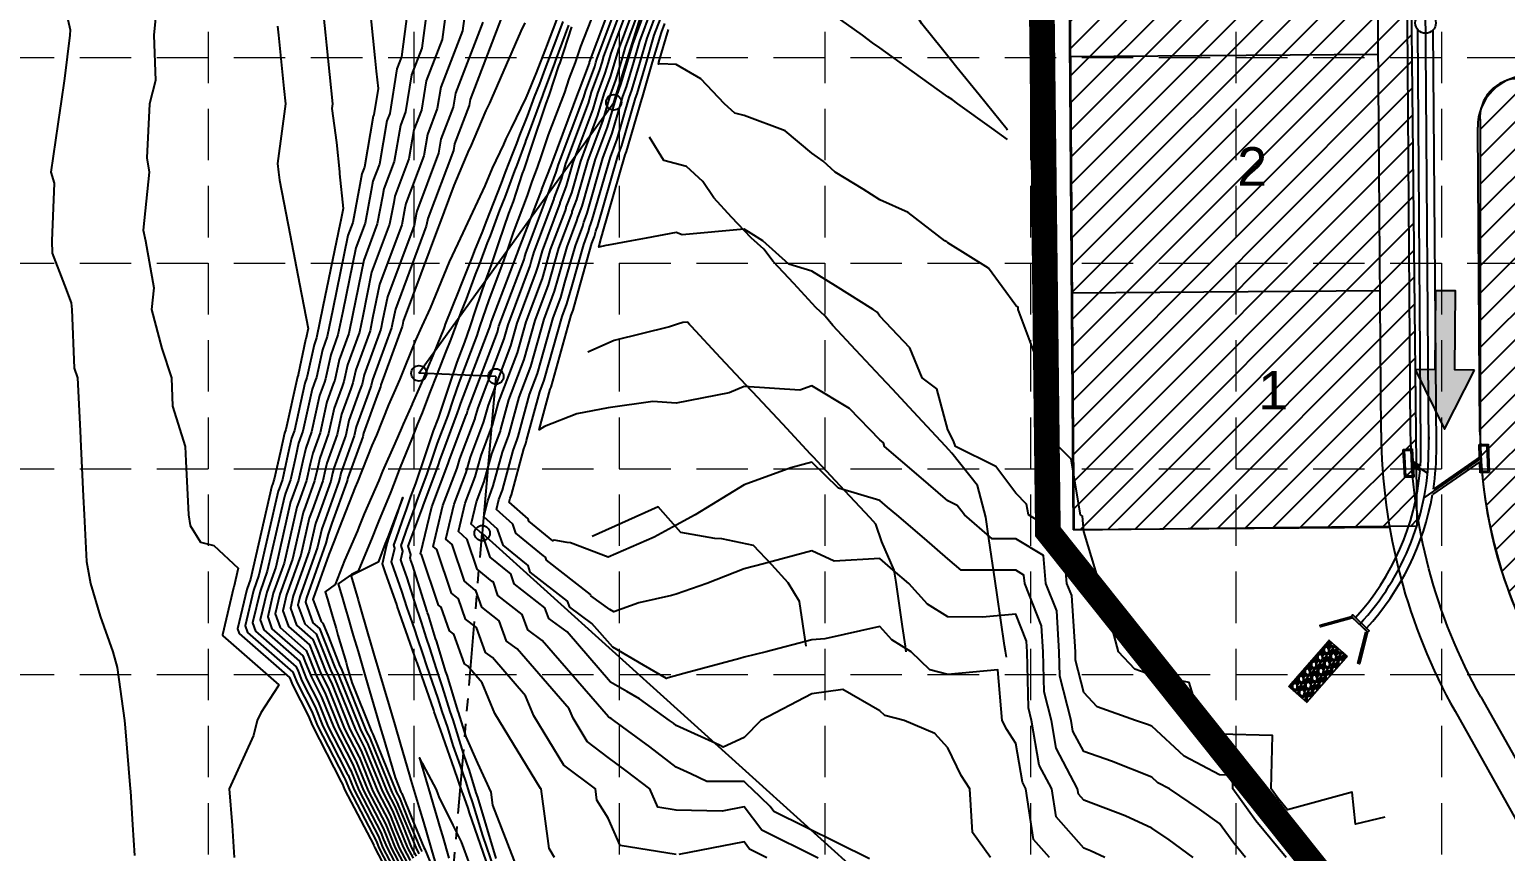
# Model space of a CAD drawing. Header units: feet. Extents: x 715 to 5843, y 11803 to 15011.
# Drawn here: x 1770 to 2344, y 13498 to 13818 of the extents above; entities that cross this region are included whole.
import ezdxf

# ---------------------------------------------------------------- set-up
doc = ezdxf.new("R2010")
doc.units = ezdxf.units.FT
doc.header["$LTSCALE"] = 20
doc.header["$MEASUREMENT"] = 0
for name, pattern in [('ACAD_ISO02W100', [15, 12, -3]), ('DASHED', [1.1, 0.85, -0.25]), ('HIDDEN', [0.375, 0.25, -0.125]), ('PHANTOM', [2.5, 1.25, -0.25, 0.25, -0.25, 0.25, -0.25]), ('PROPERTY', [2.6, 2, -0.15, 0.1, -0.1, 0.1, -0.15])]:
    doc.linetypes.add(name, pattern=pattern)
doc.layers.get('0').update_dxf_attribs({"linetype": 'CONTINUOUS'})
for name, color, linetype in [('ARROWS', 252, 'CONTINUOUS'), ('BOUNDARY', 6, 'PHANTOM'), ('CONTOURS', 1, 'CONTINUOUS'), ('CONTOURS-MAJ', 3, 'CONTINUOUS'), ('CONTOURS-MIN', 1, 'CONTINUOUS'), ('EXCURB', 1, 'CONTINUOUS'), ('EXSTM', 1, 'CONTINUOUS'), ('FUTINLET', 1, 'CONTINUOUS'), ('FUTLOTNUMBER', 1, 'CONTINUOUS'), ('GRID', 254, 'HIDDEN'), ('LEGEND', 7, 'CONTINUOUS'), ('LIMITS OF DISTURBANCE', 1, 'DASHED'), ('LL', 2, 'PROPERTY'), ('PC', 7, 'CONTINUOUS'), ('PLAT', 4, 'PHANTOM'), ('PROPROW', 4, 'PHANTOM'), ('SCONTOUR', 3, 'CONTINUOUS'), ('SODDED LOT', 2, 'CONTINUOUS'), ('STORM', 5, 'CONTINUOUS')]:
    doc.layers.add(name, color=color, linetype=linetype)
doc.styles.get("Standard").update_dxf_attribs({"font": 'ARIAL.TTF'})

# ---------------------------------------------------------------- blocks, each defined once
blk = doc.blocks.new('STA')
blk.add_line((0, -0.488), (0, 0.488))
blk = doc.blocks.new('arrow')
blk.add_lwpolyline([(-67.01, -25.36), (-59.33, -25.42), (-59.57, -56.14), (-51.89, -56.2), (-51.65, -25.48), (-43.97, -25.54), (-55.3, -2.41), (-67.01, -25.36)], close=True)
at = {"color": 254}
for points in [[(-43.97, -25.54), (-67.01, -25.36), (-55.3, -2.41), (-67.01, -25.36)], [(-59.57, -56.14), (-51.89, -56.2), (-59.33, -25.42), (-51.65, -25.48)]]:
    blk.add_solid(points, dxfattribs=at)

msp = doc.modelspace()

# ---------------------------------------------------------------- hatches: boundary and pattern name
at = {"layer": 'LEGEND', "linetype": 'ACAD_ISO02W100'}
h = msp.add_hatch(dxfattribs=at)
h.set_pattern_fill('GRAVEL', color=240, scale=3.737175, angle=48.74993, style=0)
h.set_pattern_definition([(276.762735, (2233.54627, 13231.9811), (5.57504357, -44.65487162), [0.502785, -49.775757]), (233.719635, (2233.60548, 13231.48182), (26.75939672, 36.18112111), [0.862794, -85.416582]), (181.260335, (2233.09493, 13230.7863), (55.5482299, 0.99246093), [0.608367, -60.228425]), (316.023635, (2232.83637, 13229.07447), (-53.7309936, 52.091615925), [0.785696, -77.7839]), (341.583635, (2233.40178, 13228.5289), (-46.03752842, 15.52031772), [0.770437, -76.27339]), (46.023635, (2234.13276, 13228.28551), (-52.091615925, -53.7309936), [0.785696, -77.7839]), (86.444135, (2234.67832, 13228.85092), (-3.93572393, -61.167733056), [1.039043, -102.865167]), (121.005235, (2234.74276, 13229.88796), (-44.56589174, 73.878357573), [0.980963, -97.11542]), (170.179535, (2234.23745, 13230.72876), (-56.23955515, 9.55515116), [0.788357, -78.047427]), (223.98633, (2233.46064, 13230.86323), (29.91476228, 28.44322202), [0.90003, -44.10151]), (271.147335, (2232.81307, 13230.23817), (1.338128225, -60.822077), [1.163936, -115.229706]), (187.56403, (2235.30392, 13231.83148), (-34.1071781, -4.88372994), [0.397265, -39.329442]), (220.219135, (2234.91011, 13231.77919), (37.65274282, 31.59858821), [0.755795, -74.823882]), (273.7499, (2234.333, 13231.2912), (2.809755, -2.464094), [0.528515, -4.756646]), (251.94853, (2233.82335, 13231.39017), (6.7009561, 18.9769589), [0.284616, -28.176858]), (340.55133, (2233.73515, 13231.11956), (-10.8933557, 4.582528), [0.402505, -19.722797]), (79.71373, (2234.1147, 13230.98554), (1.7727614, 13.3574493), [0.65374, -21.137545]), (210.31503, (2234.2314, 13231.6288), (7.7379377, 3.155419), [0.47272, -11.345266]), (65.139435, (2232.30598, 13229.4899), (16.21170069, 35.48980739), [0.662227, -65.560675]), (119.096135, (2232.58439, 13230.09077), (21.05093532, -38.34403713), [0.555572, -55.001523]), (341.94853, (2233.6695, 13232.1216), (-18.9769589, 6.7009561), [0.569228, -27.892246]), (32.360435, (2234.21069, 13231.9452), (-33.0701827, -20.70528155), [0.662227, -65.560675]), (28.19393, (2234.04802, 13227.96217), (-17.9399691, -9.12059694), [0.63861, -31.291826]), (343.525035, (2234.61086, 13228.26388), (-43.22775063, 13.05629114), [0.53508, -52.973116]), (115.55133, (2236.50387, 13229.6856), (-9.1205779, 17.93997886), [0.569228, -27.892246]), (66.103935, (2236.25835, 13230.19915), (-20.79422227, -46.38316642), [0.626466, -62.019997]), (118.19393, (2235.29646, 13228.3088), (9.12059694, -17.9399691), [0.319304, -31.61113]), (150.05983, (2236.356, 13229.517), (-13.7031052, 7.0466292), [0.19056, -18.865366]), (214.71373, (2236.1909, 13229.6121), (10.2020306, 5.9651742), [0.770437, -14.638326]), (234.758935, (2235.55759, 13229.17337), (21.83118375, 30.56162954), [0.713987, -70.684633]), (352.44003, (2234.3676, 13230.7638), (-8.0836033, 2.1184286), [0.538983, -12.93559]), (41.907135, (2234.90187, 13230.69286), (47.50912024, 42.83760635), [0.940998, -93.158655]), (109.69533, (2235.6022, 13231.32138), (9.8119033, -28.48767174), [0.384765, -38.091802]), (138.7499, (2235.4725, 13231.6836), (-5.273847, -0.34566), [0.22423, -3.512944]), (169.006335, (2235.42402, 13229.1911), (29.52464562, -6.0096605), [0.519183, -51.399306]), (96.762735, (2234.91436, 13229.2901), (-5.57504357, 44.65487162), [1.00557, -49.272973]), (48.7499, (2234.796, 13230.2887), (-0.34566, 5.273847), [0.971665, -2.76551]), (14.054735, (2235.4366, 13231.01922), (-44.30922313, -10.84884555), [0.5909, -58.499018]), (302.80453, (2236.0098, 13231.1627), (8.7749223, -12.66612834), [0.54414, -26.662902]), (256.395935, (2236.30462, 13230.70536), (-18.720208635, -78.02626626), [0.885953, -87.709522]), (224.176035, (2236.09623, 13229.84426), (-34.84295776, -34.06272053), [0.93728, -92.790585])])
h.paths.add_polyline_path([(2266.97, 13556.35), (2282.69, 13574.2), (2275.66, 13580.36), (2260.01, 13562.46)])
h = msp.add_hatch(dxfattribs=at)
h.set_pattern_fill('GRAVEL', color=240, scale=3.737175, angle=48.74993, style=0)
h.set_pattern_definition([(276.762735, (2233.60812, 13231.73888), (5.57504357, -44.65487162), [0.502785, -49.775757]), (233.719635, (2233.66733, 13231.23959), (26.75939672, 36.18112111), [0.862794, -85.416582]), (181.260335, (2233.15678, 13230.54406), (55.5482299, 0.99246093), [0.608367, -60.228425]), (316.023635, (2232.89823, 13228.83224), (-53.7309936, 52.091615925), [0.785696, -77.7839]), (341.583635, (2233.46363, 13228.28668), (-46.03752842, 15.52031772), [0.770437, -76.27339]), (46.023635, (2234.19461, 13228.04328), (-52.091615925, -53.7309936), [0.785696, -77.7839]), (86.444135, (2234.74017, 13228.60869), (-3.93572393, -61.167733056), [1.039043, -102.865167]), (121.005235, (2234.80461, 13229.64573), (-44.56589174, 73.878357573), [0.980963, -97.11542]), (170.179535, (2234.2993, 13230.48654), (-56.23955515, 9.55515116), [0.788357, -78.047427]), (223.98633, (2233.5225, 13230.621), (29.91476228, 28.44322202), [0.90003, -44.10151]), (271.147335, (2232.87492, 13229.99594), (1.338128225, -60.822077), [1.163936, -115.229706]), (187.56403, (2235.36578, 13231.58925), (-34.1071781, -4.88372994), [0.397265, -39.329442]), (220.219135, (2234.97197, 13231.53696), (37.65274282, 31.59858821), [0.755795, -74.823882]), (273.7499, (2234.3949, 13231.049), (2.809755, -2.464094), [0.528515, -4.756646]), (251.94853, (2233.8852, 13231.14794), (6.7009561, 18.9769589), [0.284616, -28.176858]), (340.55133, (2233.797, 13230.8773), (-10.8933557, 4.582528), [0.402505, -19.722797]), (79.71373, (2234.17654, 13230.7433), (1.7727614, 13.3574493), [0.65374, -21.137545]), (210.31503, (2234.2933, 13231.3865), (7.7379377, 3.155419), [0.47272, -11.345266]), (65.139435, (2232.36783, 13229.24768), (16.21170069, 35.48980739), [0.662227, -65.560675]), (119.096135, (2232.64624, 13229.84854), (21.05093532, -38.34403713), [0.555572, -55.001523]), (341.94853, (2233.73133, 13231.87937), (-18.9769589, 6.7009561), [0.569228, -27.892246]), (32.360435, (2234.27254, 13231.70298), (-33.0701827, -20.70528155), [0.662227, -65.560675]), (28.19393, (2234.10988, 13227.71994), (-17.9399691, -9.12059694), [0.63861, -31.291826]), (343.525035, (2234.67272, 13228.02165), (-43.22775063, 13.05629114), [0.53508, -52.973116]), (115.55133, (2236.5657, 13229.44337), (-9.1205779, 17.93997886), [0.569228, -27.892246]), (66.103935, (2236.3202, 13229.95693), (-20.79422227, -46.38316642), [0.626466, -62.019997]), (118.19393, (2235.3583, 13228.0666), (9.12059694, -17.9399691), [0.319304, -31.61113]), (150.05983, (2236.4179, 13229.2748), (-13.7031052, 7.0466292), [0.19056, -18.865366]), (214.71373, (2236.25275, 13229.3699), (10.2020306, 5.9651742), [0.770437, -14.638326]), (234.758935, (2235.61944, 13228.93114), (21.83118375, 30.56162954), [0.713987, -70.684633]), (352.44003, (2234.4294, 13230.5215), (-8.0836033, 2.1184286), [0.538983, -12.93559]), (41.907135, (2234.96372, 13230.45064), (47.50912024, 42.83760635), [0.940998, -93.158655]), (109.69533, (2235.66404, 13231.07915), (9.8119033, -28.48767174), [0.384765, -38.091802]), (138.7499, (2235.5344, 13231.4414), (-5.273847, -0.34566), [0.22423, -3.512944]), (169.006335, (2235.48587, 13228.94887), (29.52464562, -6.0096605), [0.519183, -51.399306]), (96.762735, (2234.9762, 13229.04788), (-5.57504357, 44.65487162), [1.00557, -49.272973]), (48.7499, (2234.8578, 13230.0465), (-0.34566, 5.273847), [0.971665, -2.76551]), (14.054735, (2235.49846, 13230.777), (-44.30922313, -10.84884555), [0.5909, -58.499018]), (302.80453, (2236.07167, 13230.9205), (8.7749223, -12.66612834), [0.54414, -26.662902]), (256.395935, (2236.36647, 13230.46313), (-18.720208635, -78.02626626), [0.885953, -87.709522]), (224.176035, (2236.15809, 13229.60203), (-34.84295776, -34.06272053), [0.93728, -92.790585])])
h.paths.add_polyline_path([(2267.04, 13556.1), (2282.75, 13573.96), (2275.73, 13580.12), (2260.07, 13562.21)])
at = {"layer": 'SODDED LOT'}
h = msp.add_hatch(dxfattribs=at)
h.set_pattern_fill('ANSI31', color=256, scale=60, style=0)
h.paths.add_polyline_path([(2310.02, 13624.77), (2302.11, 14360.29), (2170.88, 14359.25), (2176.29, 13623.3)])
h = msp.add_hatch(dxfattribs=at)
h.set_pattern_fill('ANSI31', color=256, scale=60, style=0)
edge = h.paths.add_edge_path()
edge.add_line((2348.89, 14089.91), (3627.99, 14078.07))
edge.add_arc((3626.66, 14058.73), 19.39, 3.61138, 86.06718, ccw=False)
edge.add_line((3646.01, 14059.95), (3641.46, 13545.15))
edge.add_arc((3621.74, 13545.32), 19.72, 273.72393, 359.49373, ccw=False)
edge.add_line((3623.02, 13525.65), (3392.85, 13527.84))
edge.add_arc((3393.04, 13547.84), 20, 183.08308, 269.45368, ccw=False)
edge.add_line((3373.07, 13546.77), (3371.59, 13757.58))
edge.add_line((3371.59, 13757.58), (3373.11, 13764.24))
edge.add_line((3373.11, 13764.24), (3377.84, 13772.14))
edge.add_arc((3343.47, 13789.81), 38.65, 332.78669, 482.30773)
edge.add_arc((3309.59, 13838.64), 20.87, 280.62553, 309.2833, ccw=False)
edge.add_line((3313.44, 13818.12), (2352.11, 13827.09))
edge.add_arc((2353.05, 13847.18), 20.11, 183.64012, 267.33032, ccw=False)
edge.add_line((2332.98, 13845.9), (2331.42, 14072.09))
edge.add_arc((2351.53, 14069.87), 20.24, 104.24909, 173.7149, ccw=False)
edge.add_line((2346.55, 14089.49), (2348.16, 14089.81))
edge.add_line((2348.16, 14089.81), (2348.89, 14089.91))
h = msp.add_hatch(dxfattribs=at)
h.set_pattern_fill('ANSI31', color=256, scale=60, style=0)
edge = h.paths.add_edge_path()
edge.add_line((2511.36, 13587.57), (2684.43, 13684.87))
edge.add_arc((2655.13, 13737), 59.81, 299.34473, 450.08103)
edge.add_line((2655.04, 13796.8), (2349.68, 13798.82))
edge.add_arc((2349.58, 13783.64), 15.18, 89.62172, 185.19871)
edge.add_line((2334.46, 13782.26), (2334.46, 13661.42))
edge.add_arc((2513.93, 13661.42), 179.47, 180, 203.04795)
edge.add_line((2348.78, 13591.16), (2521.01, 13281.65))
edge.add_arc((2537.04, 13290.57), 18.35, 209.09335, 305.66301)
edge.add_line((2547.74, 13275.66), (2813.53, 13424.83))
edge.add_line((2813.53, 13424.83), (2877.3, 13457.1))
edge.add_line((2877.3, 13457.1), (2824.38, 13576.77))
edge.add_line((2824.38, 13576.77), (2884.08, 13601.45))
edge.add_line((2884.08, 13601.45), (2924.34, 13615.07))
edge.add_line((2924.34, 13615.07), (2969.38, 13628.36))
edge.add_line((2969.38, 13628.36), (3027.45, 13641.65))
edge.add_line((3027.45, 13641.65), (3052.14, 13512.8))
edge.add_line((3052.14, 13512.8), (3101.25, 13521.48))
edge.add_line((3101.25, 13521.48), (3143.37, 13525.81))
edge.add_line((3143.37, 13525.81), (3131.97, 13656.82))
edge.add_line((3131.97, 13656.82), (3184.34, 13660.35))
edge.add_line((3184.34, 13660.35), (3235.99, 13660.35))
edge.add_line((3235.99, 13660.35), (3235.71, 13528.79))
edge.add_line((3235.71, 13528.79), (3326.37, 13527.97))
edge.add_arc((3326.55, 13547.12), 19.15, 269.48362, 355.44559)
edge.add_line((3345.64, 13545.6), (3344.96, 13773.27))
edge.add_arc((3327.86, 13773.22), 17.1, 0.17206, 91.46042)
edge.add_line((3327.42, 13790.31), (3190.08, 13790.8))
edge.add_arc((3186.89, 12892.62), 898.19, 89.79689, 107.05016)
edge.add_arc((3371.12, 12291.92), 1526.5, 107.05016, 116.10969)
edge.add_line((2699.32, 13662.64), (2470.41, 13534.11))
edge.add_arc((2458.14, 13570.57), 38.47, 34.71316, 288.60246, ccw=False)
edge.add_arc((2504.33, 13606.47), 20.19, 223.84354, 281.63123)
edge.add_line((2508.4, 13586.69), (2510.38, 13587.3))
edge.add_line((2510.38, 13587.3), (2511.36, 13587.57))

# ---------------------------------------------------------------- linework, layer by layer
at = {"layer": 'BOUNDARY', "color": 7, "linetype": 'Continuous'}
for p, q in [((1997.29, 13789.55), (2007.85, 13823.11)), ((1921.45, 13684.15), (1997.29, 13789.55)), ((1951.42, 13682.93), (1921.45, 13684.15)), ((1951.42, 13682.93), (1946.07, 13621.97)), ((1946.07, 13621.97), (2200.37, 13392.67))]:
    msp.add_line(p, q, dxfattribs=at)
at = {"layer": 'CONTOURS', "color": 5}
for points, elevation in [([(2150.55, 13778.78), (2150.43, 13778.92), (2139.53, 13792.41), (2130.85, 13803.14), (2128.34, 13806.24), (2125.19, 13810.14), (2117.15, 13820.08), (2112.23, 13828), (2109.2, 13837.19), (2106.8, 13852.96), (2105.88, 13859.02), (2103, 13877.93), (2102.56, 13880.84), (2100.94, 13891.49), (2099.3, 13902.28)], 573), ([(2150.09, 13573.72), (2149.75, 13576.02), (2149.42, 13578.28), (2146.53, 13597.95), (2145.76, 13603.25), (2143.31, 13619.88), (2142.09, 13628.22), (2138.89, 13640.57), (2128.91, 13653.12), (2127.71, 13654.42), (2126.39, 13655.82), (2115.63, 13667.35), (2105.73, 13677.94), (2103.59, 13680.31), (2101.18, 13682.81), (2091.47, 13693.21), (2082.55, 13702.76), (2079.6, 13706.35), (2075.97, 13709.81), (2067.32, 13719.07), (2059.37, 13727.58), (2055.73, 13732.49), (2050.76, 13736.8), (2043.17, 13744.93), (2036.19, 13752.4), (2031.99, 13758.77), (2025.54, 13764.6), (2016.78, 13766.98), (2011.23, 13775.97)], 571), ([(2072.17, 13578), (2069.61, 13595.41), (2065.16, 13602.63), (2058.78, 13609.6), (2051.69, 13617.19), (2039.31, 13619.82), (2036.6, 13619.87), (2023.44, 13622.21), (2014.63, 13632.23), (1988.89, 13620.66)], 569)]:
    msp.add_lwpolyline(points, dxfattribs=dict(at, elevation=elevation))
at = {"layer": 'CONTOURS-MAJ', "color": 5, "elevation": 570}
msp.add_lwpolyline([(2111.13, 13575.86), (2111, 13576.78), (2110.82, 13577.98), (2109.68, 13585.72), (2107.15, 13602.95), (2106.46, 13607.64), (2101.68, 13618.62), (2099.27, 13625.53), (2097.1, 13627.87), (2087.2, 13638.47), (2076.44, 13650), (2075.13, 13651.4), (2073.92, 13652.69), (2063.05, 13664.33), (2051.23, 13676.99), (2050.74, 13677.52), (2038.89, 13690.2), (2027.56, 13702.34), (2026.82, 13703.13), (2026.01, 13703.99), (2024.21, 13703.88), (2022.14, 13703.23), (2019.03, 13702.27), (1997.4, 13696.95), (1987.14, 13692.38)], dxfattribs=at)
at = {"layer": 'CONTOURS-MIN', "color": 5}
for points, elevation in [([(1919.11, 13841), (1914.65, 13807.21), (1912.88, 13802.62), (1910.08, 13785.27), (1908.97, 13782.35), (1906.06, 13765.47), (1903.56, 13758.83), (1902.88, 13755.23), (1900.49, 13742.57), (1896.92, 13732.98), (1891.84, 13708.2), (1889.96, 13699.06), (1887.13, 13691.33), (1885.13, 13681.95), (1884.69, 13680.76), (1882.77, 13675.49), (1879.66, 13661.33), (1877.39, 13655.06), (1876.28, 13650.12), (1874.6, 13642.59), (1872.18, 13635.89), (1871.54, 13634.14), (1865.72, 13608.77), (1862.21, 13598.96), (1859.68, 13588.21), (1861.09, 13584.33), (1875.01, 13572.15), (1875.89, 13569.91), (1877.76, 13565.19), (1882.31, 13556.3), (1886.18, 13546.61), (1894.58, 13530.33), (1894.95, 13529.62), (1898.05, 13521.97), (1906.58, 13505.6), (1907.74, 13502.77), (1909.05, 13499.61), (1913.51, 13491.1)], 568), ([(1926.22, 13838.27), (1922.57, 13810.6), (1918.58, 13800.23), (1916.26, 13785.89), (1914.23, 13780.57), (1911.82, 13766.55), (1907.83, 13755.94), (1907.26, 13752.93), (1905.26, 13742.34), (1899.99, 13728.22), (1895.71, 13707.32), (1894.13, 13699.61), (1890.38, 13689.38), (1888.68, 13681.43), (1888.12, 13679.89), (1885.63, 13673.06), (1882.99, 13661.02), (1880.12, 13653.12), (1879.18, 13648.91), (1877.74, 13642.49), (1874.75, 13634.21), (1873.97, 13632.04), (1868.98, 13610.32), (1864.79, 13598.61), (1862.62, 13589.37), (1864.28, 13584.79), (1876.3, 13574.27), (1877.37, 13571.58), (1879.62, 13565.91), (1883.58, 13558.16), (1888.29, 13546.38), (1895.7, 13532.01), (1896.03, 13531.39), (1899.89, 13521.87), (1907.49, 13507.28), (1908.98, 13503.66), (1910.64, 13499.61), (1914.65, 13491.98)], 567), ([(1959.49, 13492.46), (1950.19, 13516.21), (1949.57, 13521.23), (1944.42, 13532.56), (1939.79, 13542.76), (1936.86, 13552.36), (1936.77, 13552.62), (1932.44, 13566.75), (1932, 13568), (1928.27, 13580.09), (1927.94, 13581.02), (1925.13, 13590.09), (1924.84, 13590.92), (1924.61, 13591.56), (1918.97, 13609.7), (1918.23, 13611.79), (1918.02, 13612.39), (1918.32, 13613.65), (1917.31, 13616.96), (1917.51, 13617.55), (1918.12, 13619.32), (1922.84, 13631.87), (1923.22, 13633.01), (1928.92, 13648.14), (1929.74, 13650.57), (1930.32, 13652.27), (1936.54, 13668.74), (1937.18, 13670.63), (1937.82, 13672.53), (1948.78, 13701.42), (1949.02, 13702.15), (1949.3, 13702.97), (1949.77, 13704.36), (1959.62, 13730.19), (1959.83, 13730.83), (1960.1, 13731.62), (1969.25, 13755.49), (1969.33, 13755.73), (1972.87, 13764.96), (1972.88, 13764.98), (1972.89, 13765.01), (1973.28, 13766.02), (1983.73, 13793.9), (1983.8, 13794.14), (1987.79, 13804.8), (1987.86, 13805.03), (1987.91, 13805.22), (2000.15, 13838.01)], 561), ([(1933.33, 13835.54), (1930.49, 13813.99), (1924.27, 13797.85), (1922.44, 13786.5), (1919.5, 13778.79), (1917.58, 13767.63), (1912.09, 13753.06), (1911.64, 13750.63), (1910.03, 13742.11), (1903.07, 13723.45), (1899.58, 13706.44), (1898.3, 13700.16), (1893.63, 13687.43), (1892.24, 13680.92), (1891.55, 13679.03), (1888.49, 13670.64), (1886.31, 13660.71), (1882.85, 13651.18), (1882.07, 13647.7), (1880.88, 13642.38), (1877.32, 13632.53), (1876.39, 13629.95), (1872.24, 13611.87), (1867.37, 13598.27), (1865.55, 13590.53), (1867.47, 13585.26), (1877.6, 13576.39), (1878.85, 13573.25), (1881.47, 13566.63), (1884.85, 13560.02), (1890.4, 13546.15), (1896.82, 13533.7), (1897.1, 13533.15), (1901.73, 13521.76), (1908.4, 13508.95), (1910.21, 13504.55), (1912.24, 13499.62), (1915.79, 13492.85)], 566), ([(1974.26, 13495.84), (1972.1, 13499.29), (1969.03, 13522.49), (1968.83, 13522.64), (1950.96, 13551.78), (1946.04, 13563.79), (1940.38, 13570.33), (1939.22, 13571.18), (1935.02, 13582.68), (1933.32, 13584.01), (1930.14, 13593.14), (1930.07, 13593.19), (1929.14, 13593.96), (1922.51, 13613.63), (1922.13, 13613.97), (1926.47, 13632.26), (1932.86, 13649.03), (1933.18, 13650.2), (1940.02, 13668.23), (1940.05, 13668.32), (1940.44, 13669.76), (1951.98, 13700.2), (1952.62, 13702.52), (1962.39, 13728.41), (1962.59, 13729.12), (1963.1, 13730.89), (1971.66, 13753.65), (1971.72, 13753.87), (1971.74, 13753.95), (1974.89, 13762.33), (1975.77, 13765.37), (1985.58, 13791.55), (1986.24, 13793.81), (1989.86, 13803.48), (1990.31, 13805.04), (1990.7, 13806.38), (2001.85, 13836.24)], 562), ([(2021.56, 13496.97), (1999.74, 13500.49), (1995.12, 13511.07), (1990.74, 13518.08), (1990.16, 13522.49), (1977.9, 13531.79), (1966.2, 13550.87), (1962.98, 13558.73), (1950.06, 13573.64), (1947.41, 13575.59), (1943.89, 13585.25), (1939.62, 13588.58), (1936.9, 13596.38), (1936.72, 13596.52), (1934.15, 13598.62), (1928.43, 13615.61), (1927.05, 13616.83), (1930.82, 13632.72), (1936.37, 13647.3), (1937.33, 13650.85), (1943.31, 13666.59), (1943.39, 13666.86), (1944.46, 13670.78), (1954.59, 13697.52), (1956.13, 13703.06), (1964.77, 13725.95), (1965.21, 13727.5), (1966.31, 13731.37), (1973.92, 13751.61), (1974.05, 13752.06), (1974.1, 13752.23), (1976.9, 13759.68), (1978.65, 13765.78), (1987.44, 13789.21), (1988.68, 13793.48), (1991.93, 13802.16), (1992.77, 13805.06), (1993.49, 13807.53), (2003.55, 13834.46)], 563), ([(2076.81, 13495.49), (2054.87, 13506.43), (2048, 13515.51), (2039.43, 13513.85), (2021.56, 13514.21), (2014.48, 13515.35), (2011.37, 13522.49), (2002.14, 13529.56), (1995.12, 13534.75), (1986.98, 13540.93), (1981.44, 13549.96), (1979.92, 13553.68), (1959.74, 13576.95), (1955.61, 13580), (1952.75, 13587.81), (1945.92, 13593.15), (1943.67, 13599.62), (1943.37, 13599.86), (1939.17, 13603.28), (1934.35, 13617.59), (1931.97, 13619.7), (1935.17, 13633.19), (1939.88, 13645.57), (1941.49, 13651.5), (1946.6, 13664.96), (1946.72, 13665.39), (1948.48, 13671.8), (1957.2, 13694.84), (1959.65, 13703.6), (1967.15, 13723.49), (1967.83, 13725.88), (1969.52, 13731.85), (1976.18, 13749.57), (1976.38, 13750.25), (1976.45, 13750.51), (1978.91, 13757.04), (1981.54, 13766.2), (1989.29, 13786.87), (1991.11, 13793.14), (1994, 13800.84), (1995.23, 13805.07), (1996.28, 13808.69), (2005.24, 13832.69)], 564), ([(1783.59, 13827.48), (1785.75, 13817.81), (1785.54, 13815.63), (1783.59, 13798.79), (1782.15, 13788.98), (1781.9, 13787.28), (1778.24, 13762.33), (1779.46, 13758.17), (1778.61, 13735.68), (1778.79, 13730.84), (1783.59, 13718.48), (1786.06, 13711.52), (1786.41, 13709.03), (1787.27, 13686.1), (1788.57, 13682.38), (1789.59, 13661.78), (1789.89, 13655.73), (1790.84, 13636.39), (1791.2, 13629.08), (1792.09, 13611), (1793.61, 13602.43), (1797.44, 13589.75), (1802.37, 13575.79), (1804.07, 13569.78), (1806.93, 13549.14), (1807.17, 13546.26), (1809.13, 13522.49), (1809.2, 13521.65), (1810.03, 13508.46), (1810.73, 13496.54)], 574), ([(1902.16, 13828.53), (1904.36, 13806.86), (1904.88, 13801.67), (1905.56, 13794.93), (1903.9, 13784.66), (1903.7, 13784.13), (1900.3, 13764.38), (1899.29, 13761.72), (1898.5, 13757.52), (1895.72, 13742.79), (1893.84, 13737.75), (1887.96, 13709.08), (1885.8, 13698.51), (1883.88, 13693.28), (1881.57, 13682.47), (1881.27, 13681.63), (1879.91, 13677.92), (1876.34, 13661.63), (1874.66, 13657), (1873.39, 13651.34), (1871.45, 13642.7), (1869.6, 13637.58), (1869.12, 13636.23), (1862.45, 13607.22), (1859.63, 13599.31), (1856.75, 13587.05), (1857.9, 13583.86), (1873.71, 13570.03), (1874.42, 13568.24), (1875.91, 13564.47), (1881.03, 13554.45), (1884.07, 13546.84), (1893.46, 13528.65), (1893.87, 13527.86), (1896.22, 13522.08), (1905.68, 13503.92), (1906.51, 13501.88), (1907.45, 13499.6), (1912.38, 13490.22)], 569), ([(2143.86, 13495.84), (2136.95, 13505.54), (2135.93, 13522.49), (2132.51, 13527.71), (2127.33, 13538.48), (2122.22, 13543.99), (2110.35, 13549.14), (2102.79, 13551.06), (2100.88, 13552.9), (2086.44, 13561.22), (2074.44, 13559.5), (2054.59, 13549.14), (2048, 13542.43), (2039.93, 13538.76), (2038.41, 13539.47), (2021.56, 13547.21), (2020.48, 13548.04), (2019, 13549.14), (2007.33, 13557.54), (2002.34, 13560.41), (1996.04, 13564.04), (1979.1, 13583.58), (1971.99, 13588.82), (1970.49, 13592.95), (1958.52, 13602.28), (1957.19, 13606.09), (1956.67, 13606.52), (1949.2, 13612.6), (1946.19, 13621.55), (1941.8, 13625.43), (1943.87, 13634.13), (1946.91, 13642.1), (1949.8, 13652.79), (1953.18, 13661.69), (1953.39, 13662.46), (1956.51, 13673.84), (1962.43, 13689.48), (1966.67, 13704.67), (1971.91, 13718.56), (1973.07, 13722.65), (1975.94, 13732.81), (1980.71, 13745.49), (1981.04, 13746.62), (1981.16, 13747.06), (1982.92, 13751.75), (1987.31, 13767.02), (1993, 13782.19), (1995.99, 13792.48), (1998.13, 13798.2), (2000.15, 13805.1), (2001.87, 13811), (2008.64, 13829.14)], 566), ([(2166.87, 13495.84), (2160.68, 13502.81), (2157.72, 13522.49), (2156.35, 13525.09), (2153.77, 13540.14), (2150.22, 13545.56), (2148.49, 13549.14), (2146.79, 13568.75), (2127.33, 13566.98), (2120.35, 13568.75), (2113.03, 13575.79), (2105.55, 13580.49), (2100.88, 13585.66), (2079.5, 13580.89), (2074.44, 13580.48), (2056.66, 13575.79), (2048, 13573.79), (2046.38, 13573.19), (2024.58, 13567.32), (2018.42, 13565.69), (2017.82, 13565.5), (2008.9, 13570.64), (1996.87, 13577.57), (1988.79, 13586.89), (1980.19, 13593.22), (1979.35, 13595.51), (1964.82, 13606.85), (1963.95, 13609.33), (1963.32, 13609.85), (1954.22, 13617.26), (1952.1, 13623.54), (1946.72, 13628.29), (1948.22, 13634.59), (1950.42, 13640.37), (1953.95, 13653.44), (1956.47, 13660.06), (1956.72, 13660.99), (1960.52, 13674.87), (1965.04, 13686.8), (1970.18, 13705.21), (1974.29, 13716.1), (1975.69, 13721.03), (1979.16, 13733.29), (1982.98, 13743.44), (1983.37, 13744.81), (1983.52, 13745.34), (1984.93, 13749.1), (1990.2, 13767.43), (1994.85, 13779.85), (1998.43, 13792.14), (2000.2, 13796.88), (2002.6, 13805.12), (2004.66, 13812.15), (2010.33, 13827.36)], 567), ([(1819.18, 13824.85), (1818.23, 13815.63), (1819, 13798.02), (1816.6, 13788.98), (1815.59, 13767.93), (1816.54, 13762.33), (1814.12, 13739.8), (1815, 13735.68), (1818.32, 13717.38), (1817.4, 13709.03), (1821.4, 13693.84), (1825.13, 13682.38), (1825.56, 13671.39), (1830.43, 13655.73), (1830.71, 13649.93), (1831.74, 13629.08), (1832.39, 13624.97), (1836.47, 13618.52), (1841.66, 13617.23), (1851.09, 13608.33), (1849.41, 13601.01), (1849.3, 13600.7), (1845, 13582.4), (1845.15, 13582), (1866.91, 13562.95), (1866.72, 13562.44), (1859.98, 13552.09), (1858.57, 13549.14), (1857.07, 13543.25), (1847.58, 13522.49), (1848.77, 13508.24), (1849.55, 13495.84)], 573), ([(1946.32, 13820.78), (1935.65, 13793.07), (1934.79, 13787.73), (1930.03, 13775.22), (1929.1, 13769.79), (1920.63, 13747.28), (1920.39, 13746.03), (1919.56, 13741.66), (1909.22, 13713.92), (1907.33, 13704.68), (1906.63, 13701.27), (1900.13, 13683.53), (1899.35, 13679.88), (1898.4, 13677.29), (1894.2, 13665.78), (1892.96, 13660.1), (1888.31, 13647.3), (1887.86, 13645.27), (1887.16, 13642.17), (1882.47, 13629.17), (1881.24, 13625.76), (1878.76, 13614.97), (1872.53, 13597.57), (1871.43, 13592.86), (1873.85, 13586.19), (1880.2, 13580.63), (1881.8, 13576.59), (1885.18, 13568.07), (1887.4, 13563.73), (1894.61, 13545.69), (1899.07, 13537.06), (1899.26, 13536.68), (1905.41, 13521.54), (1910.21, 13512.31), (1912.67, 13506.33), (1915.43, 13499.63), (1918.06, 13494.61)], 564), ([(1954.24, 13824.17), (1941.35, 13790.68), (1940.97, 13788.34), (1935.3, 13773.44), (1934.86, 13770.87), (1924.89, 13744.39), (1924.77, 13743.73), (1924.33, 13741.43), (1912.3, 13709.16), (1911.2, 13703.79), (1910.8, 13701.82), (1903.38, 13681.58), (1902.9, 13679.36), (1901.83, 13676.42), (1897.06, 13663.36), (1896.28, 13659.79), (1891.04, 13645.36), (1890.75, 13644.06), (1890.3, 13642.06), (1885.04, 13627.49), (1883.66, 13623.66), (1882.02, 13616.52), (1875.11, 13597.22), (1874.36, 13594.02), (1877.04, 13586.65), (1881.5, 13582.75), (1883.28, 13578.26), (1887.03, 13568.79), (1888.67, 13565.58), (1896.72, 13545.46), (1900.19, 13538.74), (1900.34, 13538.45), (1907.24, 13521.43), (1911.12, 13513.99), (1913.9, 13507.22), (1917.02, 13499.63), (1919.2, 13495.49)], 563), ([(1975.07, 13821.65), (1971.06, 13811.39), (1970.68, 13810.37), (1966.77, 13800.42), (1966.65, 13800.07), (1963.89, 13793.07), (1963.02, 13791.27), (1957.31, 13779.48), (1955.28, 13775.29), (1954.36, 13773.14), (1950, 13764), (1947.08, 13757.1), (1939.42, 13740.71), (1936.59, 13734.67), (1933.24, 13727.49), (1925.85, 13709.53), (1922.65, 13702.5), (1920.15, 13697.01), (1914.02, 13681.88), (1911.66, 13676.61), (1910.68, 13674.18), (1909.64, 13671.84), (1904.96, 13660.12), (1904.32, 13658.68), (1903.17, 13656.08), (1897.59, 13641.97), (1896.66, 13639.84), (1890.55, 13624.25), (1888.77, 13619.69), (1888.57, 13619.23), (1886.42, 13613.7), (1880.28, 13596.53), (1880.23, 13596.34), (1883.42, 13587.58), (1884.09, 13586.99), (1886.23, 13581.6), (1890.74, 13570.22), (1891.22, 13569.3), (1900.93, 13545.01), (1902.43, 13542.1), (1902.49, 13541.97), (1910.92, 13521.21), (1912.93, 13517.35), (1916.37, 13508.99), (1920.22, 13499.64), (1921.47, 13497.24)], 561), ([(2188.38, 13495.84), (2182.82, 13498.47), (2180.21, 13499.44), (2169.41, 13511.6), (2167.77, 13522.49), (2162.9, 13531.69), (2159.91, 13549.14), (2158.66, 13554.06), (2158.21, 13575.79), (2157.94, 13579.99), (2153.77, 13590.44), (2140.78, 13589.35), (2127.33, 13589.41), (2119.36, 13594.41), (2112.13, 13602.43), (2106.05, 13607.64), (2100.88, 13612.07), (2083.07, 13611.13), (2074.44, 13615.04), (2055.57, 13610.06), (2048, 13608.06), (2033.56, 13602.43), (2021.56, 13598.27), (2019.82, 13597.74), (2006.99, 13594.81), (1997.34, 13591.33), (1995.7, 13592.24), (1988.38, 13597.63), (1988.22, 13598.08), (1971.12, 13611.42), (1970.72, 13612.57), (1969.97, 13613.18), (1959.23, 13621.92), (1958.02, 13625.52), (1951.64, 13631.15), (1952.57, 13635.06), (1953.93, 13638.64), (1958.11, 13654.09), (1959.76, 13658.43), (1960.06, 13659.52), (1964.54, 13675.89), (1967.66, 13684.12), (1973.69, 13705.75), (1976.67, 13713.64), (1978.3, 13719.42), (1982.37, 13733.77), (1985.24, 13741.4), (1985.7, 13743), (1985.87, 13743.62), (1986.94, 13746.46), (1993.09, 13767.85), (1996.71, 13777.5), (2000.86, 13791.81), (2002.27, 13795.56), (2005.06, 13805.13), (2007.45, 13813.31), (2012.03, 13825.59)], 568), ([(2222.81, 13495.84), (2213.4, 13502.64), (2206.65, 13507.17), (2196.31, 13512.07), (2180.21, 13518.06), (2178.14, 13520.4), (2177.82, 13522.49), (2169.46, 13538.3), (2167.6, 13549.14), (2164.77, 13560.23), (2164.45, 13575.79), (2163.81, 13585.91), (2157.21, 13602.43), (2156.94, 13605.63), (2153.77, 13607.56), (2132.46, 13607.61), (2127.33, 13612.01), (2118.17, 13619.86), (2107.4, 13629.08), (2103.88, 13632.1), (2100.88, 13634.67), (2084.73, 13639.45), (2074.44, 13649.6), (2066.2, 13647.43), (2048, 13640.77), (2028.99, 13629.08), (2021.56, 13625.07), (2012.97, 13620.43), (1995.12, 13612.57), (1980.39, 13618.2), (1979.15, 13618.34), (1974.15, 13619.31), (1973.59, 13618.98), (1964.25, 13626.58), (1963.94, 13627.5), (1956.56, 13634.02), (1956.92, 13635.53), (1957.45, 13636.91), (1962.26, 13654.73), (1963.05, 13656.79), (1963.39, 13658.06), (1968.55, 13676.91), (1970.27, 13681.44), (1977.2, 13706.29), (1979.05, 13711.18), (1980.92, 13717.8), (1985.58, 13734.25), (1987.5, 13739.36), (1988.03, 13741.19), (1988.23, 13741.9), (1988.95, 13743.81), (1995.97, 13768.26), (1998.56, 13775.16), (2003.3, 13791.47), (2004.34, 13794.24), (2007.52, 13805.15), (2010.24, 13814.46), (2013.73, 13823.81)], 569), ([(2150.57, 13775.06), (2144.38, 13779.51), (2131.19, 13788.98), (2128.93, 13790.6), (2127.33, 13791.75), (2113.49, 13801.69), (2100.88, 13810.74), (2098, 13812.72), (2094.08, 13815.63), (2082.61, 13823.86)], 573), ([(1866.42, 13819.16), (1866.78, 13815.63), (1868.87, 13794.98), (1869.48, 13788.98), (1866.36, 13765.81), (1866.83, 13762.33), (1867.17, 13759.34), (1871.31, 13737.93), (1874.98, 13718.97), (1876.65, 13710.28), (1878.33, 13701.63), (1877.46, 13697.41), (1877.38, 13697.18), (1874.46, 13683.5), (1874.41, 13683.37), (1874.19, 13682.77), (1869.69, 13662.25), (1869.2, 13660.88), (1867.6, 13653.76), (1865.17, 13642.92), (1864.46, 13640.94), (1864.27, 13640.42), (1855.93, 13604.11), (1854.46, 13600.01), (1850.87, 13584.72), (1851.52, 13582.93), (1871.11, 13565.78), (1871.46, 13564.9), (1872.2, 13563.04), (1878.49, 13550.73), (1879.86, 13547.3), (1891.22, 13525.29), (1891.72, 13524.33), (1892.54, 13522.3), (1903.86, 13500.56), (1904.05, 13500.11), (1904.26, 13499.6), (1910.1, 13488.46)], 571), ([(1962.72, 13820.43), (1961.13, 13817.25), (1949.74, 13791.01), (1948.9, 13789.27), (1947.87, 13787.14), (1947.5, 13786.38), (1941.36, 13771.97), (1940.95, 13771.12), (1935.07, 13757.21), (1929.16, 13741.5), (1929.15, 13741.43), (1929.1, 13741.2), (1915.38, 13704.39), (1915.08, 13702.91), (1914.96, 13702.37), (1906.63, 13679.63), (1906.46, 13678.85), (1905.26, 13675.55), (1899.92, 13660.93), (1899.6, 13659.48), (1893.77, 13643.43), (1893.64, 13642.84), (1893.44, 13641.95), (1887.61, 13625.8), (1886.08, 13621.57), (1885.28, 13618.07), (1877.69, 13596.87), (1877.3, 13595.18), (1880.23, 13587.12), (1882.8, 13584.87), (1884.76, 13579.93), (1888.89, 13569.51), (1889.94, 13567.44), (1898.82, 13545.24), (1901.31, 13540.42), (1901.42, 13540.21), (1909.08, 13521.32), (1912.03, 13515.67), (1915.14, 13508.11), (1918.62, 13499.63), (1920.34, 13496.37)], 562), ([(1979.63, 13819.55), (1974.51, 13805.55), (1974.08, 13804.45), (1970.01, 13793.36), (1969.55, 13792.2), (1963.91, 13776.82), (1963.1, 13774.78), (1962.75, 13773.9), (1959.51, 13765.1), (1958.65, 13762.92), (1954.85, 13752.61), (1952.86, 13747.62), (1949.14, 13737.58), (1948.07, 13734.9), (1945.05, 13726.76), (1943.39, 13722.64), (1939.82, 13713.01), (1937.75, 13707.9), (1935.67, 13702.32), (1933.84, 13697.42), (1931.65, 13692.03), (1928.61, 13683.9), (1925.57, 13676.45), (1922.69, 13668.79), (1920.91, 13664.47), (1918.86, 13659), (1917.42, 13655.54), (1914.16, 13647.64), (1911.55, 13640.74), (1910.52, 13638.01), (1905.71, 13626.53), (1904.47, 13623.28), (1904.07, 13622.23), (1903.33, 13620.26), (1897.81, 13607.24), (1895.24, 13605.93), (1890.03, 13602.24), (1891.8, 13596.19), (1892.88, 13592.51), (1893.63, 13589.96), (1895.93, 13582.12), (1897.76, 13575.89), (1898.54, 13573.25), (1900.68, 13565.93), (1906.02, 13547.83), (1906.69, 13545.54), (1907.41, 13543.1), (1912.18, 13526.94), (1914.6, 13521), (1914.75, 13520.71), (1918.83, 13510.77), (1923.41, 13499.65), (1923.75, 13499), (1926.73, 13491.8)], 559), ([(1950.93, 13491.17), (1946.31, 13504.32), (1942.45, 13517.12), (1941.14, 13520.85), (1939.73, 13525.51), (1937.65, 13531.42), (1934.83, 13539.43), (1932.7, 13546.42), (1930.54, 13552.56), (1928.97, 13557.69), (1924.48, 13570.41), (1923.14, 13574.77), (1920.85, 13581.26), (1919.84, 13584.53), (1918.18, 13589.24), (1916.89, 13592.9), (1914.86, 13599.41), (1911.73, 13608.28), (1910.84, 13610.82), (1912.09, 13616.18), (1911.74, 13617.34), (1912.55, 13619.73), (1915.01, 13626.96), (1916.61, 13631.2), (1918.33, 13636.25), (1920.21, 13641.26), (1924.28, 13653.26), (1927.15, 13661.71), (1929.03, 13666.69), (1932.71, 13677.55), (1936.4, 13688.46), (1939.35, 13696.25), (1941.37, 13702.25), (1943.63, 13708.97), (1947.46, 13720.35), (1949.74, 13726.32), (1952.74, 13735.3), (1956.42, 13746.31), (1958.23, 13751.02), (1961.82, 13761.83), (1962.45, 13763.47), (1965.46, 13772.56), (1970.83, 13788.74), (1972.32, 13792.59), (1975.97, 13803.7), (1976.46, 13804.96), (1981.02, 13818.92)], 559), ([(2258.95, 13495.84), (2247.23, 13510.08), (2238.23, 13522.49), (2238.36, 13527.79), (2233.09, 13527.93), (2219.32, 13535.26), (2206.65, 13546.89), (2205.05, 13547.53), (2200.32, 13549.14), (2185.46, 13554.42), (2180.21, 13560), (2177.01, 13572.56), (2176.94, 13575.79), (2175.55, 13597.74), (2173.67, 13602.43), (2172.12, 13620.93), (2158.66, 13629.08), (2157.96, 13633.31), (2153.77, 13637.55), (2145.98, 13647.89), (2130.28, 13655.73), (2129.45, 13657.87), (2127.33, 13662.18), (2123.07, 13678.09), (2117.35, 13682.38), (2112.47, 13694.05), (2100.88, 13706.43), (2099.84, 13707.98), (2098.29, 13709.03), (2083.53, 13718.19), (2074.44, 13723.83), (2065.45, 13726.62), (2055.35, 13735.68), (2050.8, 13738.5), (2048, 13740.24), (2023.92, 13738.06), (2021.56, 13738.97), (2009.91, 13736.77), (2004.16, 13735.68), (1995.12, 13733.97), (1994.25, 13733.8), (1991.46, 13733.27), (1992, 13735.21), (1992.03, 13735.28), (1992.68, 13737.57), (1992.94, 13738.45), (1992.96, 13738.52), (2001.75, 13769.09), (2002.27, 13770.48), (2008.18, 13790.81), (2008.47, 13791.6), (2012.43, 13805.18), (2015.82, 13816.77), (2017.12, 13820.27)], 571), ([(2297.36, 13511.54), (2285.98, 13508.8), (2284.66, 13521.17), (2259.53, 13514.3), (2255.85, 13518.78), (2253.16, 13522.49), (2253.66, 13543.22), (2233.09, 13543.74), (2229.59, 13545.6), (2225.74, 13549.14), (2221.27, 13563.87), (2206.65, 13566.75), (2200.02, 13569.1), (2193.73, 13575.79), (2190.85, 13586.51), (2186.16, 13602.43), (2184.89, 13607.16), (2180.21, 13622.64), (2179.71, 13628.58), (2178.88, 13629.08), (2175.29, 13650.78), (2170.39, 13655.73), (2166.75, 13668.82), (2162.64, 13682.38), (2161.62, 13690.3), (2154.72, 13709.03), (2154.66, 13709.93), (2153.77, 13710.51), (2143.16, 13724.99), (2127.33, 13734.93), (2126.88, 13735.23), (2126.17, 13735.68), (2111.88, 13746.76), (2100.88, 13751.6), (2094.33, 13755.72), (2083.43, 13762.33), (2078.78, 13766.7), (2074.44, 13769.72), (2064.04, 13778.49), (2048, 13784.42), (2044.4, 13785.34), (2040.33, 13788.98), (2031.16, 13798.66), (2021.56, 13804.33), (2015.2, 13804.51), (2014.66, 13804.41), (2014.89, 13805.19), (2018.61, 13817.93)], 572), ([(1948.72, 13491.56), (1941.1, 13513.24), (1940.57, 13514.98), (1938.53, 13520.78), (1938.34, 13521.4), (1935.18, 13530.39), (1930.89, 13542.57), (1930.62, 13543.45), (1927.42, 13552.53), (1927.23, 13553.16), (1920.72, 13571.62), (1920.57, 13572.12), (1917.3, 13581.38), (1917.19, 13581.75), (1914.85, 13588.4), (1913.02, 13593.57), (1912.81, 13594.26), (1908.48, 13606.53), (1907.24, 13610.04), (1908.97, 13617.44), (1908.95, 13617.53), (1910.07, 13620.82), (1913.46, 13630.77), (1913.5, 13630.87), (1915.18, 13635.8), (1913.36, 13631.01), (1913.26, 13630.76), (1909.57, 13621.04), (1908.37, 13617.89), (1906.13, 13612.01), (1905.59, 13610.72), (1895.43, 13605.57), (1895.05, 13605.3), (1897.76, 13596.03), (1897.94, 13595.41), (1898.07, 13594.98), (1901.9, 13581.92), (1902.41, 13580.18), (1903.84, 13575.3), (1907.79, 13561.81), (1909.96, 13554.46), (1912.03, 13547.38), (1914.25, 13539.83), (1917.67, 13528.23), (1918.35, 13525.92), (1919.87, 13520.76), (1921.82, 13514.19), (1923.18, 13509.53), (1925.83, 13500.61), (1926.36, 13498.81), (1928.34, 13492.14)], 558), ([(1941.23, 13493.03), (1938.08, 13501.91), (1934.8, 13508.43), (1929.29, 13519.41), (1928.9, 13520.51), (1928.3, 13522.2), (1923.09, 13531.95), (1922.91, 13532.44), (1921.65, 13534.64), (1922.48, 13531.82), (1925.8, 13520.5), (1926.1, 13519.48), (1929.85, 13506.71), (1930.58, 13504.27), (1933.12, 13495.61)], 557), ([(2056.84, 13495.73), (2050.11, 13499.09), (2048, 13501.87), (2022.66, 13496.95)], 563)]:
    msp.add_lwpolyline(points, dxfattribs=dict(at, elevation=elevation))
at = {"layer": 'EXCURB', "color": 7}
for p, q in [((2334.41, 13661.43), (2333.53, 13779.89)), ((2334.72, 13558.33), (2565.6, 13146.91))]:
    msp.add_line(p, q, dxfattribs=at)
msp.add_lwpolyline([(2334.72, 13558.33, -0.126663), (2307.41, 13661.23), (2304.38, 14069.73)], format="xyb", dxfattribs=at)
for centre, radius, start, end in [((2353.53, 13780.04), 20, 89.46637, 180.42526), ((2520.91, 13662.81), 186.5, 180.42526, 209.30048)]:
    msp.add_arc(centre, radius, start, end, dxfattribs=at)
at = {"layer": 'EXSTM', "color": 7}
for points in [[(2314, 13645.37), (2307.84, 13649.24)], [(2334.78, 13650.96), (2312.62, 13635.71)]]:
    msp.add_lwpolyline(points, dxfattribs=at)
at = {"layer": 'FUTINLET', "color": 5}
for p, q in [((2304.54, 13654.57), (2308.04, 13654.76)), ((2305.14, 13643.58), (2304.54, 13654.57)), ((2305.07, 13654.1), (2307.57, 13654.23)), ((2305.61, 13644.11), (2305.07, 13654.1)), ((2307.57, 13654.23), (2308.11, 13644.25)), ((2308.04, 13654.76), (2308.31, 13649.83)), ((2334.04, 13656.43), (2337.54, 13656.58)), ((2334.26, 13651.51), (2334.04, 13656.43)), ((2334.56, 13655.95), (2337.06, 13656.06)), ((2335.01, 13645.96), (2334.56, 13655.95)), ((2337.06, 13656.06), (2337.5, 13646.07)), ((2337.54, 13656.58), (2338.03, 13645.6)), ((2334.53, 13645.44), (2334.34, 13649.74)), ((2308.64, 13643.77), (2305.14, 13643.58)), ((2308.11, 13644.25), (2305.61, 13644.11)), ((2308.41, 13648), (2308.64, 13643.77)), ((2338.03, 13645.6), (2334.53, 13645.44)), ((2337.5, 13646.07), (2335.01, 13645.96))]:
    msp.add_line(p, q, dxfattribs=at)
at = {"layer": 'GRID', "color": 252, "linetype": 'HIDDEN', "lineweight": 0, "ltscale": 4}
for p, q in [((1839.45, 14927.01), (1839.45, 12126.65)), ((1919.45, 14927.01), (1919.45, 12126.65)), ((1999.45, 14927.01), (1999.45, 12126.65)), ((2079.45, 14927.01), (2079.45, 12126.65)), ((2159.45, 14927.01), (2159.45, 12126.65)), ((2239.45, 14927.01), (2239.45, 12126.65)), ((2319.45, 14927.01), (2319.45, 12126.65)), ((799.45, 13807.01), (5759.45, 13807.01)), ((799.45, 13727.01), (5759.45, 13727.01)), ((799.45, 13647.01), (5759.45, 13647.01)), ((799.45, 13567.01), (5759.45, 13567.01))]:
    msp.add_line(p, q, dxfattribs=at)
at = {"layer": 'LEGEND', "color": 240, "const_width": 0.467}
for points in [[(2266.97, 13556.35), (2282.69, 13574.2), (2275.66, 13580.36), (2260.01, 13562.46)], [(2267.04, 13556.1), (2282.75, 13573.96), (2275.73, 13580.12), (2260.07, 13562.21)]]:
    msp.add_lwpolyline(points, close=True, dxfattribs=at)
at = {"layer": 'LIMITS OF DISTURBANCE', "ltscale": 6, "const_width": 10}
msp.add_lwpolyline([(2147.08, 14841.8), (4325.8, 14824.6), (4322.55, 14276.01, 0.228823), (4530.43, 13838.96, -0.181001), (4660.46, 13495.46), (4695.23, 12495.45, -0.27885), (4681.89, 12465.45), (4515.12, 12446.46, 0.033187), (4191.31, 12362.93, -0.030388), (3906.77, 12323.05), (2834.18, 12313.75), (2788.12, 12341.38), (2766.94, 12383.06), (2741.21, 12424.44), (2621.63, 12595.68), (2453.2, 12924.81), (2440.44, 13153.42), (2304.85, 13448.83), (2166.25, 13622.51), (2152.05, 14840.97)], format="xyb", close=True, dxfattribs=at)
at = {"layer": 'LL', "color": 7, "linetype": 'Continuous'}
for p, q in [((2176.19, 13623.3), (2173.68, 13961.25)), ((2294.82, 13808.19), (2174.82, 13807.29)), ((2295.5, 13716.19), (2175.51, 13715.3)), ((2299.24, 13624.21), (2176.19, 13623.3))]:
    msp.add_line(p, q, dxfattribs=at)
at = {"layer": 'PC', "color": 7}
for centre in [(1997.29, 13789.55), (1921.45, 13684.15), (1951.42, 13682.93), (1946.07, 13621.97)]:
    msp.add_circle(centre, 3, dxfattribs=at)
at = {"layer": 'PLAT', "color": 7}
msp.add_line((1928.26, 13413.23), (1946.07, 13621.97), dxfattribs=at)
at = {"layer": 'PROPROW', "color": 7, "linetype": 'Continuous'}
for p, q in [((2295.91, 13661.14), (2290.23, 14426.17)), ((2324.69, 13552.7), (2555.57, 13141.28))]:
    msp.add_line(p, q, dxfattribs=at)
msp.add_arc((2520.91, 13662.81), 225, 180.42526, 209.30048, dxfattribs=at)
at = {"layer": 'SCONTOUR', "color": 5}
for points, elevation in [([(1883.06, 13835.94), (1885.12, 13815.63), (1885.51, 13811.76), (1887.82, 13788.98), (1887.58, 13787.19), (1889.35, 13773.87), (1890.5, 13762.54), (1890.59, 13761.68), (1891.95, 13748.28), (1890.95, 13743.02), (1890.76, 13742.51), (1884.09, 13709.96), (1881.63, 13697.96), (1880.63, 13695.23), (1878.02, 13682.98), (1877.84, 13682.5), (1877.05, 13680.34), (1873.02, 13661.94), (1871.93, 13658.94), (1870.5, 13652.55), (1868.31, 13642.81), (1867.03, 13639.26), (1866.69, 13638.33), (1859.19, 13605.66), (1857.04, 13599.66), (1853.81, 13585.88), (1854.71, 13583.39), (1872.41, 13567.9), (1872.94, 13566.57), (1874.05, 13563.75), (1879.76, 13552.59), (1881.97, 13547.07), (1892.34, 13526.97), (1892.79, 13526.09), (1894.38, 13522.19), (1904.77, 13502.24), (1905.28, 13500.99), (1905.85, 13499.6), (1911.24, 13489.34)], 570), ([(1940.44, 13832.81), (1938.4, 13817.38), (1929.96, 13795.46), (1928.61, 13787.12), (1924.77, 13777), (1923.34, 13768.71), (1916.36, 13750.17), (1916.01, 13748.33), (1914.8, 13741.88), (1906.15, 13718.69), (1903.46, 13705.56), (1902.46, 13700.72), (1896.88, 13685.48), (1895.79, 13680.4), (1894.98, 13678.16), (1891.34, 13668.21), (1889.63, 13660.4), (1885.58, 13649.24), (1884.96, 13646.48), (1884.02, 13642.27), (1879.89, 13630.85), (1878.81, 13627.85), (1875.5, 13613.42), (1869.95, 13597.92), (1868.49, 13591.7), (1870.66, 13585.72), (1878.9, 13578.51), (1880.32, 13574.92), (1883.33, 13567.35), (1886.12, 13561.87), (1892.5, 13545.92), (1897.95, 13535.38), (1898.18, 13534.92), (1903.57, 13521.65), (1909.3, 13510.63), (1911.44, 13505.44), (1913.83, 13499.62), (1916.92, 13493.73)], 565), ([(1951.51, 13495.4), (1944.34, 13519.25), (1943.75, 13520.92), (1941.12, 13529.63), (1940.12, 13532.45), (1938.77, 13536.29), (1934.78, 13549.39), (1933.65, 13552.59), (1930.7, 13562.22), (1928.24, 13569.21), (1925.7, 13577.43), (1924.39, 13581.14), (1922.48, 13587.31), (1921.51, 13590.08), (1920.75, 13592.23), (1916.92, 13604.55), (1914.98, 13610.04), (1914.43, 13611.6), (1915.2, 13614.91), (1914.53, 13617.15), (1915.03, 13618.64), (1916.57, 13623.14), (1919.72, 13631.53), (1920.78, 13634.63), (1924.57, 13644.7), (1927.01, 13651.91), (1928.74, 13656.99), (1932.79, 13667.71), (1934.94, 13674.09), (1937.11, 13680.49), (1944.07, 13698.83), (1945.2, 13702.2), (1946.47, 13705.97), (1948.61, 13712.35), (1954.68, 13728.25), (1956.29, 13733.07), (1958.26, 13738.96), (1963.74, 13753.26), (1965.57, 13758.78), (1967.66, 13764.21), (1969.17, 13768.77), (1971.86, 13776.88), (1978.28, 13793.44), (1979.98, 13798.63), (1982.46, 13805), (1984.53, 13811.33), (1992.56, 13831.85)], 560), ([(2096.79, 13495.26), (2059.62, 13513.77), (2058.18, 13515.69), (2051, 13522.49), (2049.45, 13523.95), (2048, 13525.32), (2033.46, 13525.42), (2027.33, 13528.3), (2021.56, 13530.94), (2011.31, 13538.8), (1997.34, 13549.14), (1996.25, 13549.92), (1995.79, 13550.18), (1995.2, 13550.52), (1969.42, 13580.26), (1963.8, 13584.41), (1961.62, 13590.38), (1952.22, 13597.72), (1950.43, 13602.85), (1950.02, 13603.19), (1944.18, 13607.94), (1940.27, 13619.57), (1936.88, 13622.56), (1939.52, 13633.66), (1943.4, 13643.84), (1945.64, 13652.15), (1949.89, 13663.33), (1950.05, 13663.92), (1952.49, 13672.82), (1959.82, 13692.16), (1963.16, 13704.14), (1969.53, 13721.02), (1970.45, 13724.27), (1972.73, 13732.33), (1978.45, 13747.53), (1978.71, 13748.44), (1978.81, 13748.79), (1980.92, 13754.39), (1984.43, 13766.61), (1991.15, 13784.53), (1993.55, 13792.81), (1996.06, 13799.52), (1997.69, 13805.09), (1999.07, 13809.84), (2006.94, 13830.91)], 565), ([(1977.52, 13821.02), (1975.34, 13815.47), (1972.59, 13807.96), (1970.43, 13802.44), (1968.33, 13796.72), (1966.37, 13791.75), (1963.57, 13784.12), (1960.66, 13776.76), (1959.4, 13773.59), (1957.94, 13769.62), (1955.08, 13762.41), (1953.48, 13758.08), (1947.44, 13742.95), (1946.15, 13739.46), (1943.14, 13731.93), (1942.21, 13729.42), (1937.79, 13718.45), (1936.91, 13716.09), (1931.74, 13703.29), (1931.4, 13702.38), (1931.1, 13701.58), (1925.95, 13688.9), (1925.74, 13688.35), (1922.49, 13680.41), (1918.85, 13672.3), (1918.78, 13672.13), (1915.29, 13664.32), (1914.67, 13662.77), (1912.04, 13656.83), (1907.25, 13646.04), (1905.85, 13642.49), (1900.17, 13629.53), (1898.14, 13624.36), (1897.55, 13622.84), (1892.55, 13611.29), (1888.92, 13601.95), (1885.01, 13599.18), (1885.83, 13596.35), (1887.82, 13589.61), (1889.19, 13584.94), (1889.96, 13582.33), (1893.12, 13571.61), (1893.24, 13571.19), (1893.57, 13570.04), (1895.38, 13563.93), (1903.04, 13544.78), (1903.55, 13543.78), (1903.57, 13543.74), (1912.76, 13521.1), (1913.84, 13519.03), (1917.6, 13509.88), (1921.81, 13499.64), (1922.61, 13498.12)], 560), ([(2243.17, 13495.84), (2238.6, 13501.39), (2233.09, 13508.99), (2225.29, 13514.62), (2213.6, 13522.49), (2209.05, 13524.91), (2206.65, 13527.11), (2190.96, 13533.32), (2180.21, 13536.98), (2176.01, 13544.91), (2175.29, 13549.14), (2170.89, 13566.39), (2170.7, 13575.79), (2169.68, 13591.82), (2165.44, 13602.43), (2164.53, 13613.28), (2153.77, 13619.8), (2144.58, 13619.82), (2133.77, 13629.08), (2130.99, 13632.78), (2127.33, 13634.61), (2116, 13644.32), (2102.68, 13655.73), (2102.3, 13657.16), (2100.88, 13658.22), (2089.1, 13670.5), (2074.44, 13679.28), (2069.73, 13677.63), (2048, 13678.98), (2042.22, 13676.55), (2021.56, 13672.55), (2012.49, 13673.24), (1995.12, 13670.71), (1982.9, 13668.39), (1970.34, 13663.51), (1968.25, 13662.14), (1972.57, 13677.93), (1972.88, 13678.76), (1980.71, 13706.82), (1981.43, 13708.72), (1983.54, 13716.18), (1988.79, 13734.73), (1989.77, 13737.32), (1990.36, 13739.38), (1990.58, 13740.18), (1990.95, 13741.17), (1998.86, 13768.67), (2000.41, 13772.82), (2005.74, 13791.14), (2006.41, 13792.92), (2009.98, 13805.16), (2013.03, 13815.62), (2015.43, 13822.04)], 570)]:
    msp.add_lwpolyline(points, dxfattribs=dict(at, elevation=elevation))
at = {"layer": 'SODDED LOT'}
msp.add_lwpolyline([(2310.02, 13624.77), (2302.11, 14360.29), (2170.88, 14359.25), (2176.29, 13623.3), (2310.02, 13624.77)], close=True, dxfattribs=at)
msp.add_lwpolyline([(2349.68, 13798.82, 0.443019), (2334.46, 13782.26), (2334.46, 13661.42, 0.100906), (2348.78, 13591.16)], format="xyb", dxfattribs=at)
at = {"layer": 'STORM', "color": 5}
for points in [[(2287.52, 13586.5, 0.192048), (2314.45, 13655.51), (2308.95, 14396.49)], [(2311.22, 13648, 0.019324), (2311.45, 13655.49), (2310.25, 13817.75)], [(2316.26, 13639.13, 0.040002), (2317.45, 13655.54), (2316.25, 13817.8)], [(2285.95, 13589.21, 0.165192), (2311.09, 13646.31)], [(2290.24, 13585.01, 0.143824), (2315.93, 13637.07)], [(2285.33, 13588.55, 0.00018), (2285.38, 13588.6)]]:
    msp.add_lwpolyline(points, format="xyb", dxfattribs=at)
for points in [[(2311.22, 13648), (2308.31, 13649.83)], [(2334.34, 13649.74), (2315.93, 13637.07)], [(2334.26, 13651.51), (2316.26, 13639.13)], [(2311.09, 13646.31), (2308.41, 13648)]]:
    msp.add_lwpolyline(points, dxfattribs=at)
for points in [[(2284.56, 13588.96), (2272.4, 13585.56), (2272.23, 13586.16), (2284.4, 13589.56), (2290.65, 13583.44), (2291.23, 13584.03), (2284.98, 13590.16), (2284.4, 13589.56)], [(2290.04, 13583.59), (2290.65, 13583.44), (2287.51, 13571.2), (2286.9, 13571.36)]]:
    msp.add_lwpolyline(points, close=True, dxfattribs=at)
msp.add_circle((2313.23, 13820.42), 4, dxfattribs=at)
msp.add_arc((2520.91, 13662.81), 206.5, 180.42526, 181.22402, dxfattribs=at)

# ---------------------------------------------------------------- block references
at = {"layer": 'ARROWS', "rotation": 180}
msp.add_blockref('arrow', (2265.25, 13660.07), dxfattribs=at)
at = {"layer": 'STORM', "color": 5, "xscale": 7.5, "yscale": 7.5, "zscale": 7.5, "rotation": 46.94054892991688}
msp.add_blockref('STA', (2287.52, 13586.5), dxfattribs=at)

# ---------------------------------------------------------------- texts
at = {"layer": 'FUTLOTNUMBER', "color": 7}
for s, p in [('2', (2239.93, 13757.11)), ('1', (2248.13, 13670.1))]:
    msp.add_text(s, height=15, dxfattribs=at).set_placement(p)

doc.saveas('drawing.dxf')
